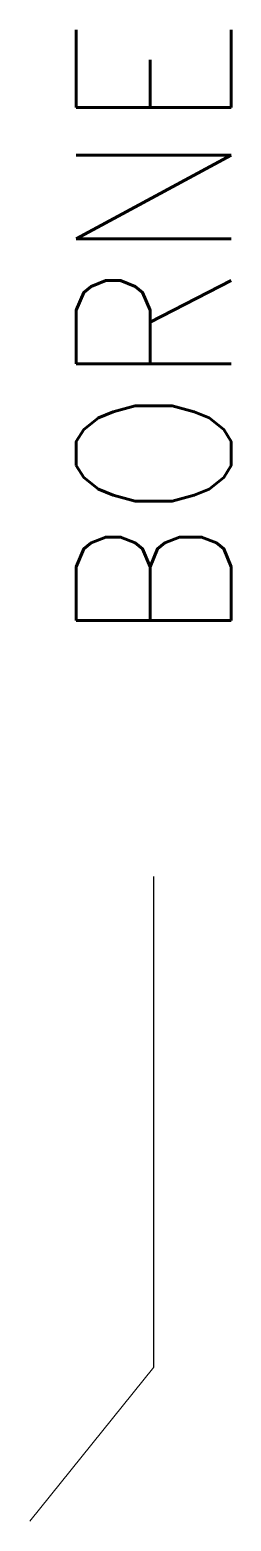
# Model space of a CAD drawing. Extents: x 98.2 to 100.1, y 226.7 to 241.2.
import ezdxf
from ezdxf.enums import TextEntityAlignment as Align

# ---------------------------------------------------------------- set-up
doc = ezdxf.new("R2010")
doc.units = 0
doc.header["$MEASUREMENT"] = 0
doc.layers.get('0').update_dxf_attribs({"linetype": 'CONTINUOUS'})
doc.styles.add('ROMANS', font='romans')

msp = doc.modelspace()

# ---------------------------------------------------------------- linework, layer by layer
msp.add_line((99.381, 228.237), (99.381, 232.993))
at = {"lineweight": 9}
msp.add_line((98.181, 226.743), (99.381, 228.237), dxfattribs=at)

# ---------------------------------------------------------------- texts
at = {"color": 7, "lineweight": -3, "style": 'ROMANS', "width": 0.9}
msp.add_attdef('BORNE', text='', height=1.5, rotation=90, dxfattribs=at).set_placement((99.381, 235.244), align=Align.MIDDLE_LEFT)

doc.saveas('drawing.dxf')
